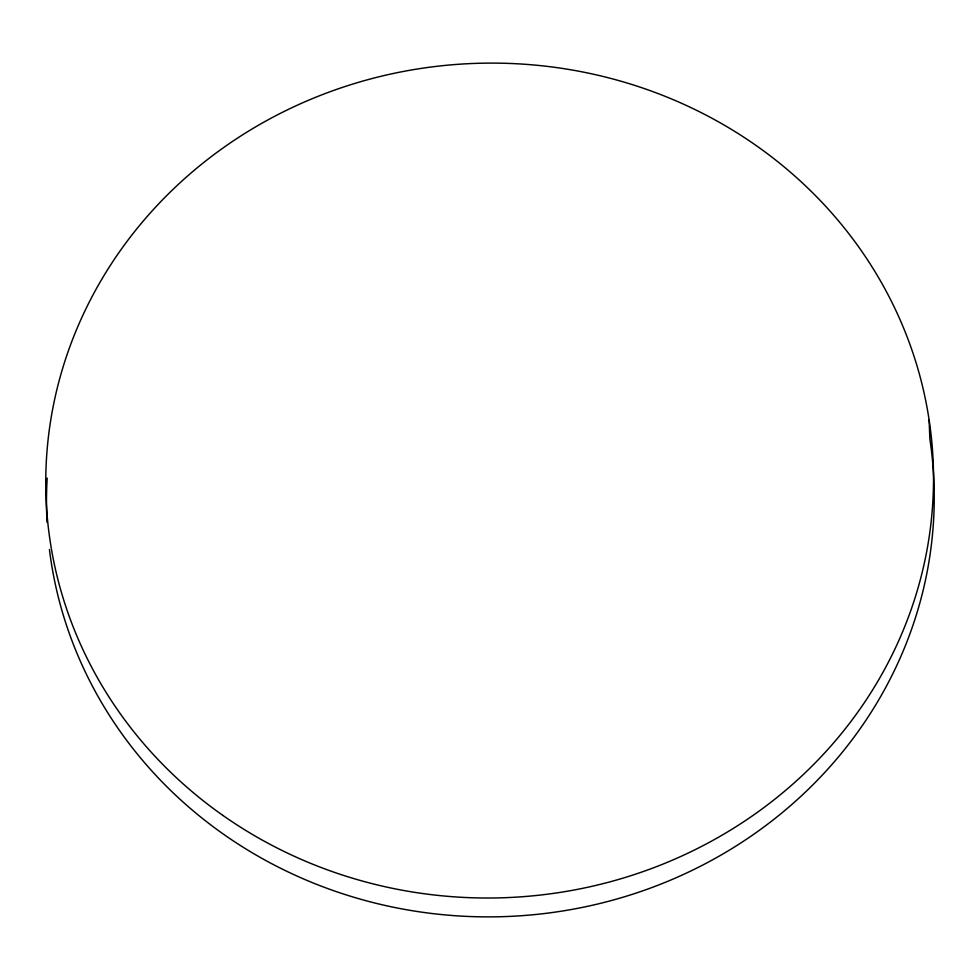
<?xml version="1.0" encoding="UTF-8"?>
<svg xmlns="http://www.w3.org/2000/svg" width="980" height="980" viewBox="0 0 980 980"><rect width="100%" height="100%" fill="white"/><g stroke="black" fill="none" stroke-linecap="round" stroke-linejoin="round"><path stroke-width="1.47" d="M929.126 420.016L929.848 438.893A443.916 417.407 -2.2 0 1 547.11 913.201A443.916 417.407 -2.2 0 1 49.441 549.535M47.04 522.328A443.916 417.407 -2.2 0 1 47.175 478.118M222.925 815.433A443.916 417.407 -2.2 0 0 930.277 528.98A443.916 417.407 -2.2 0 0 315.707 97.265A443.916 417.407 -2.2 0 0 222.925 815.433"/></g></svg>
